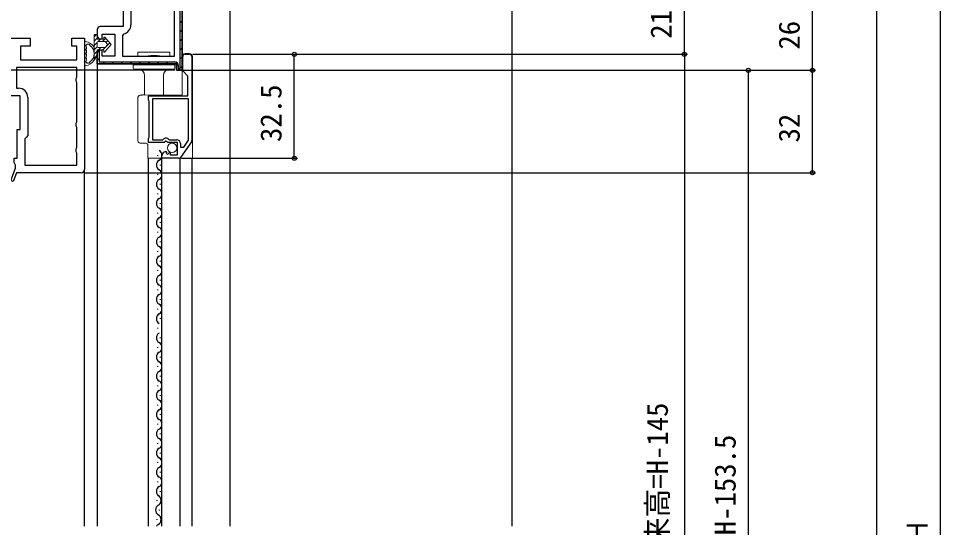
# Model space of a CAD drawing. Units: millimetres, scale not verified. Extents: x -525 to 525, y -783 to 778.
# Drawn here: x -288.1 to -0.2, y 208.4 to 367.5 of the extents above; entities that cross this region are included whole.
import ezdxf
from ezdxf.enums import TextEntityAlignment as Align

# ---------------------------------------------------------------- set-up
doc = ezdxf.new("R2010")
doc.units = ezdxf.units.MM
doc.header["$LTSCALE"] = 4
for name, color, linetype in [('0-3_YKK_11', 7, 'Continuous'), ('0-4_YKK_12', 2, 'Continuous'), ('0-7_YKK_D', 6, 'Continuous'), ('0-9_YSS_K', 3, 'Continuous')]:
    doc.layers.add(name, color=color, linetype=linetype)
doc.layers.add('0-5_YKK_13', color=4, linetype='Continuous', lineweight=18)
doc.styles.add('ＭＳ ゴシック', font='')
doc.styles.get('ＭＳ ゴシック').set_extended_font_data('MS Gothic')

msp = doc.modelspace()

# ---------------------------------------------------------------- linework, layer by layer
at = {"layer": '0-3_YKK_11'}
for p, q in [((-237.599, 366.17), (-236.999, 366.77)), ((-263.499, 364), (-263.499, 362.1)), ((-237.599, 363.342), (-236.999, 363.942)), ((-237.599, 360.513), (-236.999, 361.113)), ((-237.599, 357.685), (-236.999, 358.285)), ((-263.499, 354.412), (-262.899, 355.012)), ((-237.599, 354.856), (-236.999, 355.456)), ((-236.799, 351.39), (-236.799, 355.6)), ((-236.099, 356.3), (-234.699, 356.3)), ((-233.999, 355.6), (-233.999, 329.32)), ((-261.783, 353.3), (-261.183, 353.9)), ((-258.955, 353.3), (-258.355, 353.9)), ((-256.126, 353.3), (-255.526, 353.9)), ((-253.298, 353.3), (-252.698, 353.9)), ((-250.469, 353.3), (-249.869, 353.9)), ((-247.641, 353.3), (-247.041, 353.9)), ((-244.812, 353.3), (-244.212, 353.9)), ((-241.984, 353.3), (-241.384, 353.9)), ((-239.172, 353.284), (-238.72, 353.735)), ((-238.326, 351.301), (-237.727, 351.9)), ((-237.599, 352.028), (-236.999, 352.628)), ((-234.125, 328.919), (-237.49, 324.099))]:
    msp.add_line(p, q, dxfattribs=at)
for points in [[(-263.499, 356.6), (-263.499, 353.3), (-238.799, 353.3), (-238.799, 351.3), (-236.999, 351.3), (-236.999, 377.3), (-221.999, 377.3), (-221.999, 379.8), (-223.499, 379.8), (-223.795, 379.55), (-224.091, 379.3), (-236.999, 379.3), (-236.999, 394.1), (-238.499, 394.1), (-238.499, 392.5), (-240.899, 392.5), (-240.899, 398.5), (-237.999, 398.5)], [(-306.099, 377.3), (-255.399, 377.3), (-255.399, 365), (-262.499, 365)], [(-239.399, 355.7), (-239.399, 377.3), (-252.999, 377.3), (-252.999, 365.5)], [(-236.999, 376.8), (-236.999, 351.3), (-238.799, 351.3), (-238.799, 353.3), (-263.499, 353.3), (-263.499, 356.6)], [(-238.199, 352.8), (-238.199, 351.9), (-237.599, 351.9), (-237.599, 376.8)], [(-325.499, 361.3), (-284.499, 361.3), (-284.499, 358.8), (-287.499, 358.8), (-287.499, 354.6), (-269.899, 354.6), (-269.899, 358.8), (-271.499, 358.8), (-271.499, 361.3), (-267.499, 361.3), (-267.499, 320.3)], [(-262.499, 361.1), (-261.999, 361.1), (-261.999, 362.6), (-257.999, 362.6), (-257.999, 355.7), (-261.999, 355.7), (-261.999, 357.6), (-262.499, 357.6)], [(-255.217, 362.681), (-255.599, 362.195), (-255.599, 355.7), (-239.399, 355.7)], [(-262.899, 357.517), (-262.899, 353.9), (-239.299, 353.9)], [(-269.899, 352.2), (-288.699, 352.2), (-288.699, 345.7), (-288.099, 345.7)], [(-285.199, 342.8), (-285.199, 330.895), (-285.649, 330.397), (-286.099, 329.9), (-286.099, 321.7), (-269.899, 321.7), (-269.899, 325.434), (-270.149, 325.867), (-270.149, 326.733), (-269.899, 327.166), (-269.899, 333.434), (-270.149, 333.867), (-270.149, 334.733), (-269.899, 335.166), (-269.899, 347.434), (-270.149, 347.867), (-270.149, 348.733), (-269.899, 349.166), (-269.899, 352.2)], [(-242.117, 325.899), (-241.906, 325.648), (-241.992, 325.329), (-241.523, 325.059), (-240.946, 325.636), (-240.699, 325.534), (-240.699, 324.9), (-238.499, 324.9), (-238.499, 328.7), (-241.499, 328.7), (-241.799, 329), (-242.128, 329.153), (-242.668, 328.7), (-247.499, 328.7), (-247.499, 330.027), (-247.399, 330.2), (-247.299, 330.373), (-247.299, 341.627), (-247.399, 341.8), (-247.499, 341.973), (-247.499, 343.3), (-235.199, 343.3), (-235.199, 349.5), (-236.594, 350.895)], [(-268.499, 319.3), (-288.688, 319.3), (-289.725, 316.559), (-290.473, 316.841), (-288.999, 320.739), (-288.999, 321.634), (-289.249, 322.067), (-289.499, 322.5), (-289.499, 323.8), (-288.499, 323.8), (-288.499, 332.8), (-287.599, 332.8), (-287.599, 343.3), (-328.099, 343.3)], [(-234.999, 329.415), (-234.999, 342.4), (-246.299, 342.4), (-246.299, 329.6), (-242.995, 329.6), (-242.706, 329.843)], [(-241.157, 329.707), (-240.927, 329.6), (-238.699, 329.6)], [(-237.499, 328.4), (-237.499, 327.3), (-236.475, 327.3), (-234.999, 329.415)], [(-238.064, 323.8), (-243.299, 323.8), (-243.299, 324.605)]]:
    msp.add_lwpolyline(points, dxfattribs=at)
for centre, radius, start, end in [((-262.499, 364), 1, 90.00001, 179.99999), ((-255.899, 365.5), 2.9, 283.60896, 359.99999), ((-262.499, 362.1), 1, 180.00001, 269.99999), ((-262.499, 356.6), 1, 90.00001, 179.99999), ((-262.499, 356.6), 1, 113.57819, 179.99998), ((-236.099, 355.6), 0.7, 90.00001, 179.99999), ((-234.699, 355.6), 0.7, 0.00001, 89.99999), ((-239.299, 352.8), 1.1, 0.00001, 89.99999), ((-236.099, 351.39), 0.7, 179.99997, 224.99996), ((-288.099, 342.8), 2.9, 0.00001, 89.99999), ((-241.999, 329), 1.1, 40.00519, 130.00001), ((-238.699, 328.4), 1.2, 0.00001, 89.99999), ((-234.699, 329.32), 0.7, 325.08065, 0.00008), ((-241.999, 324.605), 1.3, 95.2159, 180.00002), ((-238.064, 324.5), 0.7, 270.00002, 325.08063), ((-268.499, 320.3), 1, 270.00001, 359.99999)]:
    msp.add_arc(centre, radius, start, end, dxfattribs=at)
at = {"layer": '0-4_YKK_12'}
for p, q in [((-221.999, 208.8), (-221.999, 377.8)), ((-263.499, 353.8), (-263.499, 208.8)), ((-247.499, 208.8), (-247.499, 323.8)), ((-244.559, 324.6), (-244.559, 324.8)), ((-243.299, 208.8), (-243.299, 323.8)), ((-237.699, 323.8), (-237.699, 208.8)), ((-233.999, 323.8), (-233.999, 208.8)), ((-267.499, 208.8), (-267.499, 320.3)), ((-243.799, 321.6), (-243.799, 321.8)), ((-244.559, 318.6), (-244.559, 318.8)), ((-243.799, 315.6), (-243.799, 315.8)), ((-244.559, 312.6), (-244.559, 312.8)), ((-243.799, 309.6), (-243.799, 309.8)), ((-244.559, 306.6), (-244.559, 306.8)), ((-243.799, 303.6), (-243.799, 303.8)), ((-244.559, 300.6), (-244.559, 300.8)), ((-243.799, 297.6), (-243.799, 297.8)), ((-244.559, 294.6), (-244.559, 294.8)), ((-243.799, 291.6), (-243.799, 291.8)), ((-244.559, 288.6), (-244.559, 288.8)), ((-243.799, 285.6), (-243.799, 285.8)), ((-244.559, 282.6), (-244.559, 282.8)), ((-243.799, 279.6), (-243.799, 279.8)), ((-244.559, 276.6), (-244.559, 276.8)), ((-243.799, 273.6), (-243.799, 273.8)), ((-244.559, 270.6), (-244.559, 270.8)), ((-243.799, 267.6), (-243.799, 267.8)), ((-244.559, 264.6), (-244.559, 264.8)), ((-243.799, 261.6), (-243.799, 261.8)), ((-244.559, 258.6), (-244.559, 258.8)), ((-243.799, 255.6), (-243.799, 255.8)), ((-244.559, 252.6), (-244.559, 252.8)), ((-243.799, 249.6), (-243.799, 249.8)), ((-244.559, 246.6), (-244.559, 246.8)), ((-243.799, 243.6), (-243.799, 243.8)), ((-244.559, 240.6), (-244.559, 240.8)), ((-243.799, 237.6), (-243.799, 237.8)), ((-244.559, 234.6), (-244.559, 234.8)), ((-243.799, 231.6), (-243.799, 231.8)), ((-244.559, 228.6), (-244.559, 228.8)), ((-243.799, 225.6), (-243.799, 225.8)), ((-244.559, 222.6), (-244.559, 222.8)), ((-243.799, 219.6), (-243.799, 219.8)), ((-244.828, 216.785), (-244.828, 216.985)), ((-244.068, 213.785), (-244.068, 213.985)), ((-244.828, 210.785), (-244.828, 210.985))]:
    msp.add_line(p, q, dxfattribs=at)
for centre, start, end in [((-245.018, 324.7), 299.20254, 60.79746), ((-243.341, 321.7), 119.20254, 240.79746), ((-245.018, 318.7), 299.20254, 60.79746), ((-243.341, 315.7), 119.20254, 240.79746), ((-245.018, 312.7), 299.20254, 60.79746), ((-243.341, 309.7), 119.20254, 240.79746), ((-245.018, 306.7), 299.20254, 60.79746), ((-243.341, 303.7), 119.20254, 240.79746), ((-245.018, 300.7), 299.20254, 60.79746), ((-243.341, 297.7), 119.20254, 240.79746), ((-245.018, 294.7), 299.20254, 60.79746), ((-243.341, 291.7), 119.20254, 240.79746), ((-245.018, 288.7), 299.20254, 60.79746), ((-243.341, 285.7), 119.20254, 240.79746), ((-245.018, 282.7), 299.20254, 60.79746), ((-243.341, 279.7), 119.20254, 240.79746), ((-245.018, 276.7), 299.20254, 60.79746), ((-243.341, 273.7), 119.20254, 240.79746), ((-243.341, 267.7), 119.20254, 240.79746), ((-245.018, 264.7), 299.20254, 60.79746), ((-243.341, 261.7), 119.20254, 240.79746), ((-245.018, 258.7), 299.20254, 60.79746), ((-243.341, 255.7), 119.20254, 240.79746), ((-245.018, 252.7), 299.20254, 60.79746), ((-243.341, 249.7), 119.20254, 240.79746), ((-245.018, 246.7), 299.20254, 60.79746), ((-243.341, 243.7), 119.20254, 240.79746), ((-245.018, 240.7), 299.20254, 60.79746), ((-243.341, 237.7), 119.20254, 240.79746), ((-245.018, 234.7), 299.20254, 60.79746), ((-243.341, 231.7), 119.20254, 240.79746), ((-245.018, 228.7), 299.20254, 60.79746), ((-243.341, 225.7), 119.20254, 240.79746), ((-245.018, 222.7), 299.20254, 60.79746), ((-243.341, 219.7), 119.20254, 240.79746), ((-245.286, 216.885), 299.20254, 60.79746), ((-243.609, 213.885), 119.20254, 240.79746), ((-245.286, 210.885), 299.20254, 60.79746), ((-243.609, 207.885), 119.20254, 147.83718)]:
    msp.add_arc(centre, 1.718, start, end, dxfattribs=at)
at = {"layer": '0-5_YKK_13'}
for p, q in [((-267.5, 353.036), (-267.5, 359.964)), ((-263.769, 362.444), (-264.499, 361.713)), ((-264.499, 362.001), (-264.499, 354.451)), ((-263.499, 361.366), (-264.499, 360.366)), ((-263.499, 360.019), (-264.499, 359.019)), ((-263.499, 361), (-263.499, 362)), ((-263.499, 361), (-263.499, 362)), ((-261.499, 361), (-263.499, 361)), ((-261.499, 361), (-263.499, 361)), ((-263.499, 358.7), (-263.499, 360)), ((-263.499, 358.7), (-263.499, 360)), ((-262.519, 361), (-263.219, 360.3)), ((-263.199, 360.3), (-261.199, 360.3)), ((-263.199, 360.3), (-261.199, 360.3)), ((-260.867, 361.305), (-261.871, 360.3)), ((-261.499, 361.498), (-261.499, 361)), ((-261.499, 361), (-261.499, 361.498)), ((-259.199, 359.35), (-261.143, 361.629)), ((-259.199, 359.35), (-261.143, 361.629)), ((-260.971, 360.195), (-260.417, 359.545)), ((-260.417, 359.545), (-260.971, 360.195)), ((-260.247, 360.578), (-260.814, 360.01)), ((-266.9, 358.132), (-266.9, 358.564)), ((-266.9, 356.9), (-266.9, 357.332)), ((-263.499, 358.672), (-264.499, 357.672)), ((-263.499, 357.325), (-264.499, 356.325)), ((-263.499, 357.7), (-261.499, 357.7)), ((-263.499, 355.9), (-263.499, 357.7)), ((-261.499, 357.7), (-263.499, 357.7)), ((-263.499, 355.9), (-263.499, 357.7)), ((-261.199, 358.4), (-263.199, 358.4)), ((-261.199, 358.4), (-263.199, 358.4)), ((-262.424, 358.4), (-263.124, 357.7)), ((-261.077, 358.4), (-261.777, 357.7)), ((-261.499, 357.7), (-261.499, 357.202)), ((-261.499, 357.202), (-261.499, 357.7)), ((-261.143, 357.071), (-259.199, 359.35)), ((-259.199, 359.35), (-261.143, 357.071)), ((-260.417, 359.155), (-260.971, 358.505)), ((-260.417, 359.155), (-260.971, 358.505)), ((-259.627, 359.851), (-260.966, 358.511)), ((-266.9, 355.668), (-266.9, 356.1)), ((-266.9, 354.436), (-266.9, 354.868)), ((-263.499, 355.978), (-264.499, 354.978)), ((-250.799, 356.998), (-250.799, 355.698)), ((-250.799, 355.698), (-250.731, 355.698)), ((-247.874, 355.698), (-250.731, 355.698)), ((-246.249, 355.91), (-245.349, 355.91)), ((-243.723, 355.698), (-240.866, 355.698)), ((-243.049, 356.998), (-240.799, 356.998)), ((-240.866, 355.698), (-240.799, 355.698)), ((-240.799, 356.998), (-240.799, 355.698)), ((-236.999, 352.351), (-236.999, 355.6)), ((-236.099, 356.5), (-235.799, 356.5)), ((-235.799, 356.5), (-234.699, 356.5)), ((-233.799, 355.6), (-233.799, 355.5)), ((-252.299, 352.998), (-252.299, 353.287)), ((-251.807, 351.681), (-252.004, 351.685)), ((-251.807, 352.998), (-247.049, 352.998)), ((-247.049, 351.598), (-251.807, 351.681)), ((-247.049, 352.998), (-244.549, 352.998)), ((-244.549, 351.598), (-247.049, 351.598)), ((-244.549, 352.998), (-239.79, 352.998)), ((-239.79, 351.681), (-244.549, 351.598)), ((-239.79, 353.297), (-240.599, 353.297)), ((-239.79, 352.998), (-239.299, 352.998)), ((-239.593, 351.685), (-239.79, 351.681)), ((-239.299, 353.287), (-239.299, 352.998)), ((-239.299, 352.998), (-239.299, 351.985)), ((-236.999, 343.6), (-236.999, 352.351)), ((-248.749, 343.497), (-248.749, 349.663)), ((-242.849, 349.663), (-242.849, 343.549)), ((-250.799, 340.172), (-250.799, 342.786)), ((-250.105, 343.486), (-249.732, 343.489)), ((-248.914, 343.496), (-236.999, 343.6)), ((-250.799, 338.918), (-250.799, 339.582)), ((-250.799, 333.672), (-250.799, 338.328)), ((-250.799, 332.418), (-250.799, 333.082)), ((-250.799, 329.214), (-250.799, 331.828)), ((-248.393, 328.499), (-250.105, 328.514)), ((-247.699, 323.8), (-247.699, 327.799)), ((-247.005, 323.8), (-247.699, 323.8)), ((-236.099, 323.8), (-236.999, 323.8)), ((-236.099, 323.8), (-234.699, 323.8))]:
    msp.add_line(p, q, dxfattribs=at)
for points in [[(-264.499, 354.451), (-263.499, 355.9), (-264.499, 354.451)], [(-250.799, 356.998), (-248.549, 356.998), (-243.049, 356.998)], [(-233.799, 355.5), (-233.799, 323.8), (-234.699, 323.8)], [(-252.299, 351.985), (-252.299, 352.998), (-251.807, 352.998)], [(-248.449, 352.998), (-248.445, 352.998), (-248.294, 353.023)], [(-243.303, 353.023), (-243.152, 352.998), (-243.149, 352.998)], [(-250.656, 343.21), (-250.737, 343.075), (-250.784, 342.932), (-250.799, 342.786)], [(-250.709, 343.13), (-250.683, 343.173), (-250.656, 343.21)], [(-249.499, 343.6), (-248.914, 343.6), (-248.914, 343.496)], [(-250.799, 339.582), (-250.799, 339.666), (-250.799, 339.774), (-250.799, 339.901), (-250.799, 340.038), (-250.799, 340.172)], [(-250.799, 338.918), (-250.799, 338.834), (-250.799, 338.726), (-250.799, 338.599), (-250.799, 338.461), (-250.799, 338.328)], [(-250.799, 333.082), (-250.799, 333.166), (-250.799, 333.274), (-250.799, 333.401), (-250.799, 333.538), (-250.799, 333.672)], [(-250.799, 332.418), (-250.799, 332.334), (-250.799, 332.226), (-250.799, 332.099), (-250.799, 331.961), (-250.799, 331.828)], [(-250.656, 328.79), (-250.737, 328.925), (-250.784, 329.068), (-250.799, 329.214)], [(-247.005, 323.8), (-238.499, 323.8), (-236.999, 323.8)]]:
    msp.add_lwpolyline(points, dxfattribs=at)
msp.add_circle((-240.148, 327.05), 1.45, dxfattribs=at)
for centre, radius, start, end in [((-267.2, 359.964), 0.3, 81.79391, 180), ((-267.699, 356.5), 3.8, 32.63687, 81.79391), ((-263.999, 362.001), 0.5, 0.11462, 179.88538), ((-263.999, 362), 0.5, 360, 180.11459), ((-263.999, 362), 0.5, 0.00002, 0.11467), ((-263.199, 360), 0.3, 90, 180), ((-263.199, 360), 0.3, 90, 180), ((-261.297, 361.498), 0.202, 40.46381, 180), ((-261.297, 361.498), 0.202, 40.46381, 180), ((-261.199, 360), 0.3, 40.46381, 90), ((-261.199, 360), 0.3, 40.46381, 90), ((-266.9, 358.964), 0.2, 121.83486, 233.1301), ((-266.9, 357.732), 0.2, 126.8699, 233.1301), ((-267.2, 358.564), 0.3, 0, 53.1301), ((-267.2, 358.132), 0.3, 306.8699, 0), ((-267.2, 357.332), 0.3, 0, 53.1301), ((-267.163, 359.389), 0.3, 301.83486, 339.97791), ((-266.6, 359.183), 0.3, 67.71823, 159.97791), ((-267.699, 356.5), 3.2, 66.85224, 67.71823), ((-266.323, 359.718), 0.3, 246.85224, 296.63299), ((-266.099, 359.271), 0.2, 3.36701, 116.63299), ((-265.6, 359.301), 0.3, 183.36701, 233.14776), ((-267.699, 356.5), 3.2, 306.85224, 53.14776), ((-263.199, 358.7), 0.3, 180, 270), ((-263.199, 358.7), 0.3, 180, 270), ((-261.297, 357.202), 0.202, 180.00003, 319.53622), ((-261.297, 357.202), 0.202, 180, 319.53619), ((-261.199, 358.7), 0.3, 270, 319.53619), ((-261.199, 358.7), 0.3, 270, 319.53619), ((-260.645, 359.35), 0.3, 319.53619, 40.46381), ((-260.645, 359.35), 0.3, 319.53619, 40.46381), ((-267.699, 356.5), 3.8, 278.20609, 327.36313), ((-266.9, 356.5), 0.2, 126.8699, 233.1301), ((-266.9, 355.268), 0.2, 126.8699, 233.1301), ((-266.9, 354.036), 0.2, 126.8699, 238.16514), ((-267.2, 356.9), 0.3, 306.8699, 0), ((-267.2, 356.1), 0.3, 0, 53.1301), ((-267.2, 355.668), 0.3, 306.8699, 360), ((-267.2, 354.868), 0.3, 0, 53.1301), ((-267.2, 354.436), 0.3, 306.8699, 360), ((-236.099, 355.6), 0.9, 90, 180), ((-234.699, 355.6), 0.9, 0, 90), ((-267.2, 353.036), 0.3, 180, 278.20609), ((-267.163, 353.611), 0.3, 20.02209, 58.16514), ((-266.6, 353.817), 0.3, 200.02209, 292.28177), ((-267.699, 356.5), 3.2, 292.28177, 293.14776), ((-266.323, 353.282), 0.3, 63.36701, 113.14776), ((-266.099, 353.729), 0.2, 243.36701, 356.63299), ((-265.6, 353.699), 0.3, 126.85224, 176.63299), ((-251.999, 351.985), 0.3, 180, 269), ((-250.749, 349.663), 2, 0, 89), ((-248.449, 353.498), 0.5, 270, 285.20453), ((-248.416, 353.483), 0.475, 281.9123, 337.10797), ((-248.413, 353.473), 0.458, 290.73966, 337.51356), ((-243.181, 353.483), 0.475, 202.89595, 258.13445), ((-243.184, 353.473), 0.458, 202.48644, 249.26034), ((-243.149, 353.498), 0.5, 254.8249, 270), ((-240.849, 349.663), 2, 91, 180), ((-239.599, 351.985), 0.3, 271, 0), ((-250.099, 342.786), 0.7, 90.5, 142.71364), ((-249.499, 343.3), 0.3, 90, 140.97935), ((-250.099, 329.214), 0.7, 217.28636, 269.5), ((-248.399, 327.799), 0.7, 0, 89.5)]:
    msp.add_arc(centre, radius, start, end, dxfattribs=at)
for centre, major_axis, ratio, start_param, end_param in [((-246.249, 355.611), (1.7, 0), 0.176327, 1.5707963, 2.8439125), ((-245.349, 355.611), (1.7, 0), 0.176327, 0.2976802, 1.5707963), ((-251.799, 353.287), (0.5, 0), 0.020408, 1.5882496, 3.1415927), ((-239.799, 353.287), (0.5, 0), 0.020408, 6.2831853, 7.8365283)]:
    msp.add_ellipse(centre, major_axis=major_axis, ratio=ratio, start_param=start_param, end_param=end_param, dxfattribs=at)
at = {"layer": '0-7_YKK_D'}
for p, q in [((-0.185, 17.8), (-0.185, 396.8)), ((-80.185, 356.3), (-80.185, 377.3)), ((-40.185, 351.3), (-40.185, 377.3)), ((-20.185, 377.3), (-20.185, 359.113)), ((-20.185, 366.8), (-20.185, 47.8)), ((-233.699, 356.3), (-79.185, 356.3)), ((-233.699, 356.3), (-79.185, 356.3)), ((-233.699, 356.3), (-200.999, 356.3)), ((-201.999, 323.8), (-201.999, 356.3)), ((-80.185, 356.3), (-80.185, 101.3)), ((-239.299, 351.3), (-432.999, 351.3)), ((-236.499, 351.3), (-39.185, 351.3)), ((-236.499, 351.3), (-39.185, 351.3)), ((-236.499, 351.3), (-59.185, 351.3)), ((-60.185, 104.783), (-60.185, 351.3)), ((-40.185, 319.3), (-40.185, 351.3)), ((-237.064, 323.8), (-200.999, 323.8)), ((-267.499, 319.3), (-39.185, 319.3))]:
    msp.add_line(p, q, dxfattribs=at)
for centre in [(-201.999, 356.3), (-80.185, 356.3), (-80.185, 356.3), (-60.185, 351.3), (-40.185, 351.3), (-40.185, 351.3), (-201.999, 323.8), (-40.185, 319.3)]:
    msp.add_circle(centre, 0.637, dxfattribs=at)
at = {"layer": '0-9_YSS_K'}
msp.add_line((-133.999, 208.8), (-133.999, 397.3), dxfattribs=at)

# ---------------------------------------------------------------- texts
at = {"layer": '0-7_YKK_D', "style": 'ＭＳ ゴシック'}
for s, p in [('21', (-82.185, 361.149)), ('26', (-42.185, 357.78)), ('32.5', (-203.999, 328.902)), ('32', (-42.185, 328.755)), ('網戸出来高=H-145', (-83.361, 175.542)), ('H-153.5', (-62.185, 206.027)), ('Ｈ', (-2.185, 202.289))]:
    msp.add_text(s, height=6.598, rotation=90, dxfattribs=at).set_placement(p, align=Align.BOTTOM_LEFT)

doc.saveas('drawing.dxf')
